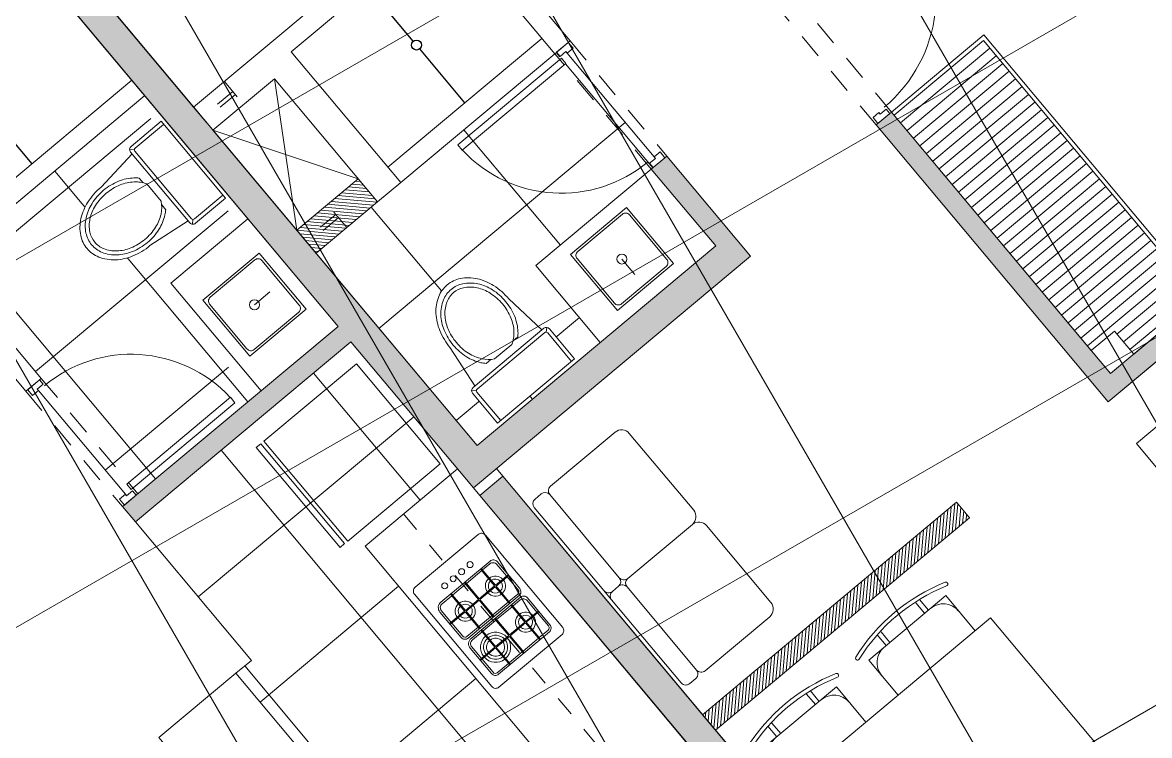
# Model space of a CAD drawing. Header units: inches. Extents: x 0 to 766, y -245 to 236.
# Drawn here: x 238.05 to 243.66, y 55.72 to 59.28 of the extents above; entities that cross this region are included whole.
import ezdxf

# ---------------------------------------------------------------- set-up
doc = ezdxf.new("R2010")
doc.units = ezdxf.units.IN
doc.header["$MEASUREMENT"] = 0
doc.set_wipeout_variables(frame=1)
doc.linetypes.add('DASHED2', pattern=[0.375, 0.25, -0.125])
doc.linetypes.add('HIDDEN2', pattern=[0.1875, 0.125, -0.0625])
for name, color, linetype, lineweight in [('A-PLACAS', 251, 'Continuous', 9), ('CLOSET', 251, 'Continuous', 9), ('COC-LAV', 251, 'Continuous', 9), ('DLP_ETAPAS', 251, 'Continuous', 9), ('DLP_HATCH', 251, 'Continuous', 9), ('HATCH', 251, 'Continuous', 9), ('MOBILIARIO', 251, 'Continuous', 9), ('MURO-BAJO', 251, 'Continuous', 9), ('MUROS', 251, 'Continuous', 9), ('PROYECCION', 251, 'DASHED2', 9), ('PROYECCIONES', 251, 'HIDDEN2', 9), ('PUERTAS', 251, 'Continuous', 9), ('SANITARIOS', 251, 'Continuous', 9), ('XREF_VEGETACION_200612$0$0_PA_VEGETACION', 251, 'Continuous', 9)]:
    doc.layers.add(name, color=color, linetype=linetype, lineweight=lineweight)

# ---------------------------------------------------------------- blocks, each defined once
blk = doc.blocks.new('paisajismo et 1')
at = {"layer": 'XREF_VEGETACION_200612$0$0_PA_VEGETACION', "true_color": 0xdfa320, "transparency": 33554508}
h = blk.add_hatch(dxfattribs=at)
h.set_pattern_fill('URB_8', color=42, scale=0.05, pattern_type=2)
h.set_pattern_definition([(0, (20.43931, 35.301105), (0.039435, 0.0683), [0.010565, -0.039435]), (60, (20.449874, 35.301105), (-0.0499989, -6.35e-07), [0.057735, -0.02113]), (0, (20.478744, 35.351105), (0.039435, 0.0683), [0.010565, -0.039435])])
h.paths.add_polyline_path([(87.5661, 64.243), (87.2045, 63.4258), (89.9723, 60.0885), (90.5877, 60.5988)])
h.paths.add_polyline_path([(93.2366, 57.4042), (92.6216, 56.8941), (95.2708, 53.6997), (95.8855, 54.2095)])
h.paths.add_polyline_path([(98.5345, 51.0149), (97.9201, 50.5054), (100.5694, 47.311), (101.184, 47.8208, -0.007205), (101.1153, 47.9023)])
blk = doc.blocks.new('P-80 MARCO 3.5x1.5')
at = {"layer": 'PUERTAS'}
for p, q in [((0.038, 0.0762), (0.038, 0.7962)), ((0.038, 0.7962), (0.073, 0.7962)), ((0.073, 0.7962), (0.073, 0.0762)), ((0.038, 0.0762), (0.073, 0.0762))]:
    blk.add_line(p, q, dxfattribs=at)
at = {"layer": 'PUERTAS', "linetype": 'Continuous'}
for p, q in [((0, 0), (0, 0.0762)), ((0, 0.0762), (0.028, 0.0762)), ((0.028, 0.0762), (0.028, 0.0382)), ((0.8, 0.0762), (0.772, 0.0762)), ((0.772, 0.0762), (0.772, 0.0382)), ((0.8, 0), (0.8, 0.0762)), ((0, 0), (0.038, 0)), ((0.028, 0.0382), (0.038, 0.0382)), ((0.038, 0.0382), (0.038, 0)), ((0.762, 0.0382), (0.762, 0)), ((0.772, 0.0382), (0.762, 0.0382)), ((0.8, 0), (0.762, 0))]:
    blk.add_line(p, q, dxfattribs=at)
at = {"layer": 'PUERTAS', "color": 7, "linetype": 'Continuous'}
blk.add_arc((0.0365, 0.0755), 0.7216, 0.052, 87.0968, dxfattribs=at)
blk = doc.blocks.new('A$C1EFC3661')
at = {"layer": 'PUERTAS'}
for p, q in [((0.038, 0.0762), (0.038, 0.75)), ((0.038, 0.75), (0.073, 0.75)), ((0.073, 0.75), (0.073, 0.0762)), ((0.038, 0.0762), (0.073, 0.0762))]:
    blk.add_line(p, q, dxfattribs=at)
at = {"layer": 'PUERTAS', "linetype": 'Continuous'}
for p, q in [((0, 0), (0, 0.0762)), ((0, 0.0762), (0.028, 0.0762)), ((0.028, 0.0762), (0.028, 0.0382)), ((0.75, 0.0762), (0.722, 0.0762)), ((0.722, 0.0762), (0.722, 0.0382)), ((0.75, 0), (0.75, 0.0762)), ((0, 0), (0.038, 0)), ((0.028, 0.0382), (0.038, 0.0382)), ((0.038, 0.0382), (0.038, 0)), ((0.712, 0.0382), (0.712, 0)), ((0.722, 0.0382), (0.712, 0.0382)), ((0.75, 0), (0.712, 0))]:
    blk.add_line(p, q, dxfattribs=at)
blk.add_arc((0.038, 0.0762), 0.6738, 89.9976, 90, dxfattribs=at)
at = {"layer": 'PUERTAS', "color": 7, "linetype": 'Continuous'}
blk.add_arc((0.038, 0.0762), 0.6738, 0, 87.0225, dxfattribs=at)
blk = doc.blocks.new('A$C72FD42DB')
for p, q in [((0.3255, 1.41), (1.3255, 1.41)), ((0.3255, 0), (0.3255, 1.41)), ((1.3255, 0), (1.3255, 1.41)), ((0.0573, 1.3564), (0.0573, 1.3564)), ((1.5937, 1.3564), (1.5937, 1.3564)), ((0.0977, 0.8097), (0.0977, 1.3097)), ((0.0977, 1.3097), (0.3255, 1.3097)), ((1.5532, 1.3097), (1.3255, 1.3097)), ((1.5532, 0.8097), (1.5532, 1.3097)), ((0.0286, 1.1974), (0.0977, 1.1974)), ((1.6224, 1.1974), (1.5532, 1.1974)), ((0.0286, 1.1724), (0.0977, 1.1724)), ((1.6224, 1.1724), (1.5532, 1.1724)), ((0.0286, 0.947), (0.0977, 0.947)), ((0.0286, 0.922), (0.0977, 0.922)), ((1.6224, 0.947), (1.5532, 0.947)), ((1.6224, 0.922), (1.5532, 0.922)), ((0.3255, 0.8097), (0.0977, 0.8097)), ((1.3255, 0.8097), (1.5532, 0.8097)), ((0.0573, 0.7629), (0.0573, 0.7629)), ((1.5937, 0.7629), (1.5937, 0.7629)), ((0.0573, 0.6471), (0.0573, 0.6471)), ((1.5937, 0.6471), (1.5937, 0.6471)), ((0.0977, 0.6003), (0.0977, 0.1003)), ((0.3255, 0.6003), (0.0977, 0.6003)), ((1.3255, 0.6003), (1.5532, 0.6003)), ((1.5532, 0.6003), (1.5532, 0.1003)), ((0.0286, 0.488), (0.0977, 0.488)), ((0.0286, 0.463), (0.0977, 0.463)), ((1.6224, 0.488), (1.5532, 0.488)), ((1.6224, 0.463), (1.5532, 0.463)), ((0.0286, 0.2376), (0.0977, 0.2376)), ((1.6224, 0.2376), (1.5532, 0.2376)), ((0.0286, 0.2126), (0.0977, 0.2126)), ((1.6224, 0.2126), (1.5532, 0.2126)), ((0.0977, 0.1003), (0.3255, 0.1003)), ((1.5532, 0.1003), (1.3255, 0.1003)), ((0.0573, 0.0536), (0.0573, 0.0536)), ((1.5937, 0.0536), (1.5937, 0.0536)), ((0.3255, 0), (1.3255, 0))]:
    blk.add_line(p, q)
for centre, radius, start, end in [((0.9298, 1.0597), 0.9317, 161.8381, 198.1619), ((0.054, 1.347), 0.01, 71.2164, 161.8381), ((0.054, 1.347), 0.01, 341.8381, 71.2164), ((1.5969, 1.347), 0.01, 108.7836, 198.1619), ((1.5969, 1.347), 0.01, 18.1619, 108.7836), ((0.7212, 1.0597), 0.9317, 341.8381, 18.1619), ((0.9298, 1.0597), 0.9117, 161.8381, 198.1619), ((0.1977, 1.2097), 0.1, 90, 180), ((1.4532, 1.2097), 0.1, 0, 90), ((0.7212, 1.0597), 0.9117, 341.8381, 18.1619), ((0.1977, 0.9097), 0.1, 180, 270), ((1.4532, 0.9097), 0.1, 270, 0), ((0.054, 0.7724), 0.01, 198.1619, 288.7836), ((0.054, 0.7724), 0.01, 288.7836, 18.1619), ((1.5969, 0.7724), 0.01, 161.8381, 251.2164), ((1.5969, 0.7724), 0.01, 251.2164, 341.8381), ((0.9298, 0.3503), 0.9317, 161.8381, 198.1619), ((0.9298, 0.3503), 0.9117, 161.8381, 198.1619), ((0.054, 0.6376), 0.01, 71.2164, 161.8381), ((0.054, 0.6376), 0.01, 341.8381, 71.2164), ((1.5969, 0.6376), 0.01, 108.7836, 198.1619), ((0.7212, 0.3503), 0.9117, 341.8381, 18.1619), ((1.5969, 0.6376), 0.01, 18.1619, 108.7836), ((0.7212, 0.3503), 0.9317, 341.8381, 18.1619), ((0.1977, 0.5003), 0.1, 90, 180), ((1.4532, 0.5003), 0.1, 0, 90), ((0.1977, 0.2003), 0.1, 180, 270), ((1.4532, 0.2003), 0.1, 270, 0), ((0.054, 0.063), 0.01, 198.1619, 288.7836), ((0.054, 0.063), 0.01, 288.7836, 18.1619), ((1.5969, 0.063), 0.01, 161.8381, 251.2164), ((1.5969, 0.063), 0.01, 251.2164, 341.8381)]:
    blk.add_arc(centre, radius, start, end)
blk = doc.blocks.new('MODULAR 2')
blk.add_line((0, 0.03), (0, -0.03))
at = {"layer": 'MOBILIARIO'}
for p, q in [((0, 0.03), (0, 0.57)), ((0.03, 0.6), (0.07, 0.6)), ((0.1, 0.57), (0.1, 0.03)), ((0.1, 0.57), (0.1, 0.03)), ((0.55, 0.6), (0.13, 0.6)), ((0.6, 0.05), (0.6, 0.55)), ((0.07, 0), (0.03, 0)), ((0.03, 0), (0.07, 0)), ((0.13, 0), (0.55, 0)), ((0.55, 0), (0.13, 0)), ((0, -0.57), (0, -0.03)), ((0.1, -0.03), (0.1, -0.57)), ((0.1, -0.03), (0.1, -0.57)), ((0.6, -0.55), (0.6, -0.05)), ((0.03, -0.6), (0.07, -0.6)), ((0.07, -0.6), (0.03, -0.6)), ((0.55, -0.6), (0.13, -0.6)), ((0.13, -0.6), (0.55, -0.6))]:
    blk.add_line(p, q, dxfattribs=at)
for centre, radius, start, end in [((0.03, 0.57), 0.03, 90, 180), ((0.03, 0.57), 0.03, 90, 180), ((0.07, 0.57), 0.03, 0, 90), ((0.13, 0.57), 0.03, 90, 180), ((0.55, 0.55), 0.05, 0, 90), ((0.03, 0.03), 0.03, 180, 270), ((0.03, -0.03), 0.03, 90, 180), ((0.03, -0.03), 0.03, 90, 180), ((0.07, 0.03), 0.03, 270, 0), ((0.13, 0.03), 0.03, 180, 270), ((0.55, 0.05), 0.05, 270, 0), ((0.55, -0.05), 0.05, 360, 90), ((0.07, -0.03), 0.03, 0, 90), ((0.13, -0.03), 0.03, 90, 180), ((0.55, -0.55), 0.05, 270, 0), ((0.03, -0.57), 0.03, 180, 270), ((0.07, -0.57), 0.03, 270, 360), ((0.13, -0.57), 0.03, 180, 270)]:
    blk.add_arc(centre, radius, start, end, dxfattribs=at)
blk = doc.blocks.new('BOWL-ITALGRIF_VARADERO')
blk.add_lwpolyline([(0.1825, 0.1825), (-0.1825, 0.1825), (-0.1825, -0.1825), (0.1825, -0.1825)], close=True)
blk.add_lwpolyline([(0.145, 0.17), (-0.145, 0.17, 0.414214), (-0.17, 0.145), (-0.17, -0.145, 0.414214), (-0.145, -0.17), (0.145, -0.17, 0.414214), (0.17, -0.145), (0.17, 0.145, 0.414214)], format="xyb", close=True)
blk.add_circle((0, 0), 0.025)
at = {"layer": 'PROYECCIONES', "color": 251, "ltscale": 0.1}
blk.add_line((0, 0), (0, -0.1825), dxfattribs=at)
blk = doc.blocks.new('SIFON JET_PLANTA')
blk.add_wipeout([(0, -0.25), (-0.195, -0.25), (-0.1995, -0.2495), (-0.2029, -0.2484), (-0.2029, -0.2484), (-0.2067, -0.2462), (-0.2067, -0.2462), (-0.209, -0.244), (-0.209, -0.244), (-0.2091, -0.2441), (-0.2108, -0.2423), (-0.2108, -0.2423), (-0.2108, -0.2423), (-0.2126, -0.2395), (-0.2126, -0.2395), (-0.2138, -0.2369), (-0.2138, -0.2369), (-0.2147, -0.2335), (-0.215, -0.23), (-0.215, -0.227), (-0.215, -0.2181), (-0.44, -0.19), (-0.4428, -0.19), (-0.4467, -0.1899), (-0.449, -0.1899), (-0.4518, -0.1898), (-0.455, -0.1897), (-0.4568, -0.1896), (-0.4592, -0.1894), (-0.4619, -0.1893), (-0.4639, -0.1891), (-0.4651, -0.189), (-0.4651, -0.189), (-0.4695, -0.1887), (-0.4735, -0.1883), (-0.4761, -0.188), (-0.4785, -0.1877), (-0.4812, -0.1874), (-0.4824, -0.1872), (-0.4862, -0.1867), (-0.4884, -0.1864), (-0.4916, -0.1859), (-0.4936, -0.1856), (-0.495, -0.1854), (-0.4974, -0.1849), (-0.4974, -0.1849), (-0.5022, -0.184), (-0.5066, -0.1832), (-0.5094, -0.1826), (-0.5118, -0.1821), (-0.5151, -0.1813), (-0.5177, -0.1807), (-0.5217, -0.1796), (-0.5238, -0.1791), (-0.5267, -0.1783), (-0.5267, -0.1783), (-0.5296, -0.1775), (-0.5321, -0.1768), (-0.5352, -0.1759), (-0.5385, -0.1749), (-0.5385, -0.1749), (-0.5412, -0.174), (-0.5428, -0.1735), (-0.5449, -0.1728), (-0.5465, -0.1722), (-0.5491, -0.1713), (-0.551, -0.1706), (-0.5543, -0.1693), (-0.5568, -0.1683), (-0.5598, -0.1671), (-0.5614, -0.1664), (-0.5644, -0.1652), (-0.5659, -0.1645), (-0.5675, -0.1637), (-0.5702, -0.1625), (-0.5738, -0.1608), (-0.5759, -0.1598), (-0.5781, -0.1587), (-0.5833, -0.1559), (-0.5871, -0.1538), (-0.5896, -0.1524), (-0.5918, -0.1511), (-0.5936, -0.15), (-0.595, -0.1492), (-0.5964, -0.1483), (-0.5987, -0.1469), (-0.6004, -0.1458), (-0.602, -0.1448), (-0.6039, -0.1435), (-0.6058, -0.1422), (-0.607, -0.1415), (-0.6086, -0.1403), (-0.612, -0.1379), (-0.6142, -0.1363), (-0.6153, -0.1355), (-0.6168, -0.1344), (-0.6179, -0.1335), (-0.6193, -0.1324), (-0.6204, -0.1315), (-0.6215, -0.1307), (-0.6223, -0.13), (-0.6235, -0.1291), (-0.6245, -0.1281), (-0.6245, -0.1281), (-0.6262, -0.1268), (-0.6276, -0.1255), (-0.6288, -0.1244), (-0.6305, -0.123), (-0.6318, -0.1217), (-0.6318, -0.1217), (-0.6335, -0.1201), (-0.6347, -0.119), (-0.6347, -0.119), (-0.6379, -0.1158), (-0.64, -0.1137), (-0.6458, -0.1074), (-0.6494, -0.1032), (-0.6554, -0.0958), (-0.6599, -0.0897), (-0.6623, -0.0862), (-0.6646, -0.0826), (-0.6679, -0.0774), (-0.6706, -0.0727), (-0.6722, -0.0699), (-0.6751, -0.0642), (-0.677, -0.0602), (-0.6779, -0.0581), (-0.6792, -0.0551), (-0.6803, -0.0522), (-0.6814, -0.0492), (-0.6827, -0.0457), (-0.6838, -0.0419), (-0.6855, -0.0361), (-0.6864, -0.0321), (-0.687, -0.0296), (-0.6876, -0.0264), (-0.6881, -0.0232), (-0.6891, -0.0164), (-0.6896, -0.0111), (-0.6899, -0.0065), (-0.69, 0), (-0.6899, 0.0044), (-0.6897, 0.0096), (-0.6893, 0.014), (-0.6887, 0.0194), (-0.6881, 0.0236), (-0.6881, 0.0236), (-0.6872, 0.0284), (-0.6867, 0.031), (-0.6855, 0.0361), (-0.6855, 0.0361), (-0.6838, 0.0421), (-0.6838, 0.0421), (-0.6819, 0.048), (-0.6804, 0.0521), (-0.6793, 0.0547), (-0.6779, 0.0582), (-0.6745, 0.0655), (-0.6745, 0.0655), (-0.6722, 0.0699), (-0.6705, 0.0728), (-0.669, 0.0755), (-0.6672, 0.0785), (-0.665, 0.082), (-0.6634, 0.0845), (-0.6611, 0.088), (-0.657, 0.0936), (-0.657, 0.0936), (-0.6534, 0.0984), (-0.6534, 0.0984), (-0.6503, 0.1023), (-0.6453, 0.108), (-0.6386, 0.1152), (-0.6326, 0.121), (-0.6299, 0.1235), (-0.6251, 0.1276), (-0.6206, 0.1314), (-0.6168, 0.1344), (-0.6106, 0.1389), (-0.6061, 0.142), (-0.6, 0.1461), (-0.5963, 0.1484), (-0.5908, 0.1517), (-0.5862, 0.1543), (-0.5794, 0.158), (-0.5693, 0.1629), (-0.5517, 0.1703), (-0.5465, 0.1722), (-0.5385, 0.1749), (-0.5346, 0.176), (-0.5265, 0.1784), (-0.5216, 0.1797), (-0.5148, 0.1813), (-0.5079, 0.1829), (-0.5016, 0.1842), (-0.4865, 0.1867), (-0.4763, 0.188), (-0.4726, 0.1884), (-0.4636, 0.1892), (-0.4549, 0.1897), (-0.449, 0.1899), (-0.44, 0.19), (-0.4322, 0.191), (-0.215, 0.2181), (-0.215, 0.2234), (-0.215, 0.2278), (-0.2149, 0.2323), (-0.2142, 0.2356), (-0.2129, 0.239), (-0.211, 0.2419), (-0.2091, 0.2441), (-0.2077, 0.2455), (-0.2055, 0.247), (-0.2007, 0.2492), (-0.195, 0.25), (-0.195, 0.25), (-0.1605, 0.25), (-0.0975, 0.25), (-0.0323, 0.25), (0, 0.25)])
for p, q in [((-0.215, -0.23), (-0.215, 0.23)), ((-0.2091, 0.2441), (-0.1921, 0.2271)), ((-0.195, 0.25), (0, 0.25)), ((-0.185, 0.23), (0, 0.23)), ((0, 0.25), (0, -0.25)), ((-0.215, 0.2181), (-0.44, 0.19)), ((-0.195, -0.22), (-0.195, 0.22)), ((-0.265, 0.0718), (-0.265, 0.1028)), ((-0.255, -0.0562), (-0.255, 0.0562)), ((-0.265, -0.1028), (-0.265, -0.0718)), ((-0.215, -0.2181), (-0.44, -0.19)), ((-0.2091, -0.2441), (-0.1921, -0.2271)), ((0, -0.25), (-0.195, -0.25)), ((0, -0.23), (-0.185, -0.23))]:
    blk.add_line(p, q)
for points in [[(-0.44, 0.19, 0.076393), (-0.5385, 0.1749, 0.086437), (-0.6168, 0.1344, 0.105872), (-0.6722, 0.0699, 0.125404), (-0.69, 0, 0.125404), (-0.6722, -0.0699, 0.105872), (-0.6168, -0.1344, 0.086437), (-0.5385, -0.1749, 0.076393), (-0.44, -0.19, 0.076393)], [(-0.265, 0.1028, 0.0362), (-0.2844, 0.1202, 0.08725), (-0.3535, 0.1565, 0.077598), (-0.44, 0.17, 0.077598), (-0.5265, 0.1565, 0.08725), (-0.5956, 0.1202, 0.105601), (-0.6443, 0.0627, 0.12364), (-0.66, 0, 0.12364), (-0.6443, -0.0627, 0.105601), (-0.5956, -0.1202, 0.08725), (-0.5265, -0.1565, 0.077598), (-0.44, -0.17, 0.077598)], [(-0.255, 0.0562, 0.100268), (-0.2967, 0.1044, 0.08725), (-0.3596, 0.1374, 0.077598), (-0.44, 0.15, 0.077598), (-0.5204, 0.1374, 0.08725), (-0.5833, 0.1044, 0.105601), (-0.6266, 0.0532, 0.12364), (-0.64, 0, 0.12364), (-0.6266, -0.0532, 0.105601), (-0.5833, -0.1044, 0.08725), (-0.5204, -0.1374, 0.077598), (-0.44, -0.15, 0.077598)], [(-0.44, -0.15, 0.077598), (-0.3596, -0.1374, 0.08725), (-0.2967, -0.1044, 0.100268), (-0.255, -0.0562, 0.12364)], [(-0.44, -0.17, 0.077598), (-0.3535, -0.1565, 0.08725), (-0.2844, -0.1202, 0.0362), (-0.265, -0.1028, 0.12364)]]:
    blk.add_lwpolyline(points, format="xyb")
for centre, radius, start, end in [((-0.195, 0.23), 0.02, 90, 180), ((-0.185, 0.22), 0.01, 90, 180), ((-0.185, -0.22), 0.01, 180, 270), ((-0.195, -0.23), 0.02, 180, 270)]:
    blk.add_arc(centre, radius, start, end)
blk = doc.blocks.new('VELADOR')
blk.add_lwpolyline([(0, 0.4), (0, 0), (0.4, 0), (0.4, 0.4)], close=True)
blk.add_circle((0.2, 0.2), 0.1344)
blk = doc.blocks.new('A$C22310A6C')
blk.add_wipeout([(0.0073, 0.4527), (0.0103, 0.4552), (0.0146, 0.4577), (0.022, 0.4598), (0.0299, 0.46), (0.625, 0.46), (0.6347, 0.458), (0.6427, 0.4527), (0.6427, 0.4527), (0.6464, 0.4478), (0.6484, 0.4437), (0.65, 0.4388), (0.65, 0.025), (0.6498, 0.0222), (0.6496, 0.0203), (0.6493, 0.019), (0.6488, 0.0173), (0.6484, 0.0163), (0.6481, 0.0153), (0.6475, 0.0141), (0.6466, 0.0125), (0.6462, 0.0117), (0.6456, 0.0109), (0.6449, 0.0099), (0.6435, 0.0082), (0.6427, 0.0073), (0.6415, 0.0062), (0.6402, 0.0051), (0.6392, 0.0044), (0.6377, 0.0035), (0.6361, 0.0026), (0.6343, 0.0018), (0.6288, 0.0003), (0.625, 0), (0.025, 0), (0.022, 0.0002), (0.0189, 0.0007), (0.0168, 0.0014), (0.0146, 0.0023), (0.0134, 0.0029), (0.0117, 0.0038), (0.0095, 0.0054), (0.0073, 0.0073), (0.0062, 0.0085), (0.0046, 0.0105), (0.0027, 0.0136), (0.0013, 0.0169), (0.0007, 0.0189), (0, 0.0242), (0, 0.0271), (0, 0.435), (0.0005, 0.4398), (0.0022, 0.4452), (0.0038, 0.4482), (0.0051, 0.4502)])
at = {"lineweight": 5}
for points in [[(0.625, 0), (0.025, 0, -0.414214), (0, 0.025), (0, 0.435, -0.414214), (0.025, 0.46), (0.625, 0.46, -0.414214), (0.65, 0.435), (0.65, 0.025, -0.414214)], [(0.1743, 0.04), (0.3393, 0.04, 0.414214), (0.3643, 0.065), (0.3643, 0.395, 0.414214), (0.3393, 0.42), (0.1643, 0.42, 0.414214), (0.1393, 0.395), (0.1393, 0.075, 0.414214)], [(0.4093, 0.04), (0.5743, 0.04, 0.414214), (0.5993, 0.065), (0.5993, 0.395, 0.414214), (0.5743, 0.42), (0.3993, 0.42, 0.414214), (0.3743, 0.395), (0.3743, 0.075, 0.414214)]]:
    blk.add_lwpolyline(points, format="xyb", close=True, dxfattribs=at)
for points in [[(0.2493, 0.41), (0.1743, 0.41, 0.414214), (0.1493, 0.385), (0.1493, 0.3375)], [(0.3543, 0.3375), (0.3543, 0.395, 0.414214), (0.3393, 0.41), (0.2543, 0.41)], [(0.4843, 0.41), (0.4093, 0.41, 0.414214), (0.3843, 0.385), (0.3843, 0.3375)], [(0.5893, 0.3375), (0.5893, 0.395, 0.414214), (0.5743, 0.41), (0.4893, 0.41)], [(0.1493, 0.1375), (0.1493, 0.075, 0.414214), (0.1743, 0.05), (0.2493, 0.05)], [(0.2543, 0.05), (0.3393, 0.05, 0.414214), (0.3543, 0.065), (0.3543, 0.1375)], [(0.3843, 0.1375), (0.3843, 0.075, 0.414214), (0.4093, 0.05), (0.4843, 0.05)], [(0.4893, 0.05), (0.5743, 0.05, 0.414214), (0.5893, 0.065), (0.5893, 0.1375)]]:
    blk.add_lwpolyline(points, format="xyb", dxfattribs=at)
for points in [[(0.2493, 0.41), (0.1743, 0.41)], [(0.2493, 0.42), (0.2493, 0.3375)], [(0.2543, 0.42), (0.2543, 0.3375)], [(0.4843, 0.41), (0.4093, 0.41)], [(0.4843, 0.42), (0.4843, 0.3375)], [(0.4893, 0.42), (0.4893, 0.3375)], [(0.2493, 0.3375), (0.1393, 0.3375)], [(0.3643, 0.3375), (0.2543, 0.3375)], [(0.4843, 0.3375), (0.3743, 0.3375)], [(0.5993, 0.3375), (0.4893, 0.3375)], [(0.2493, 0.3325), (0.1393, 0.3325)], [(0.1493, 0.3325), (0.1493, 0.2325)], [(0.2493, 0.3325), (0.2493, 0.2325)], [(0.2543, 0.3325), (0.2543, 0.2325)], [(0.3643, 0.3325), (0.2543, 0.3325)], [(0.3543, 0.2325), (0.3543, 0.3325)], [(0.4843, 0.3325), (0.3743, 0.3325)], [(0.3843, 0.3325), (0.3843, 0.2325)], [(0.4843, 0.3325), (0.4843, 0.2325)], [(0.4893, 0.3325), (0.4893, 0.2325)], [(0.5993, 0.3325), (0.4893, 0.3325)], [(0.5893, 0.2325), (0.5893, 0.3325)], [(0.2493, 0.2325), (0.1393, 0.2325)], [(0.2493, 0.2275), (0.1393, 0.2275)], [(0.1493, 0.2275), (0.1493, 0.1425)], [(0.2493, 0.2275), (0.2493, 0.1425)], [(0.3643, 0.2325), (0.2543, 0.2325)], [(0.2543, 0.2275), (0.2543, 0.1425)], [(0.3643, 0.2275), (0.2543, 0.2275)], [(0.3543, 0.1425), (0.3543, 0.2275)], [(0.4843, 0.2325), (0.3743, 0.2325)], [(0.4843, 0.2275), (0.3743, 0.2275)], [(0.3843, 0.2275), (0.3843, 0.1425)], [(0.4843, 0.2275), (0.4843, 0.1425)], [(0.5993, 0.2325), (0.4893, 0.2325)], [(0.4893, 0.2275), (0.4893, 0.1425)], [(0.5993, 0.2275), (0.4893, 0.2275)], [(0.5893, 0.1425), (0.5893, 0.2275)], [(0.2493, 0.1425), (0.1393, 0.1425)], [(0.2493, 0.1375), (0.1393, 0.1375)], [(0.2493, 0.1375), (0.2493, 0.1275)], [(0.2493, 0.1375), (0.2493, 0.04)], [(0.3643, 0.1425), (0.2543, 0.1425)], [(0.2543, 0.1375), (0.2543, 0.1275)], [(0.2543, 0.1375), (0.2543, 0.04)], [(0.3643, 0.1375), (0.2543, 0.1375)], [(0.4843, 0.1425), (0.3743, 0.1425)], [(0.4843, 0.1375), (0.3743, 0.1375)], [(0.4843, 0.1375), (0.4843, 0.1275)], [(0.4843, 0.1375), (0.4843, 0.04)], [(0.5993, 0.1425), (0.4893, 0.1425)], [(0.4893, 0.1375), (0.4893, 0.1275)], [(0.4893, 0.1375), (0.4893, 0.04)], [(0.5993, 0.1375), (0.4893, 0.1375)]]:
    blk.add_lwpolyline(points, dxfattribs=at)
for centre in [(0.0892, 0.3071), (0.0892, 0.2521), (0.0892, 0.1971), (0.0892, 0.1421)]:
    blk.add_circle(centre, 0.015, dxfattribs=at)
for centre, radius, start, end in [((0.2518, 0.335), 0.05, 92.866, 177.134), ((0.2518, 0.335), 0.035, 94.096, 175.904), ((0.2518, 0.335), 0.05, 2.866, 87.134), ((0.2518, 0.335), 0.035, 4.096, 85.904), ((0.4868, 0.335), 0.05, 92.866, 177.134), ((0.4868, 0.335), 0.035, 94.096, 175.904), ((0.4868, 0.335), 0.05, 2.866, 87.134), ((0.4868, 0.335), 0.035, 4.096, 85.904), ((0.2518, 0.335), 0.05, 182.866, 267.134), ((0.2518, 0.335), 0.035, 184.096, 265.904), ((0.2518, 0.335), 0.05, 272.866, 357.134), ((0.2518, 0.335), 0.035, 274.096, 355.904), ((0.4868, 0.335), 0.05, 182.866, 267.134), ((0.4868, 0.335), 0.035, 184.096, 265.904), ((0.4868, 0.335), 0.05, 272.866, 357.134), ((0.4868, 0.335), 0.035, 274.096, 355.904), ((0.2518, 0.14), 0.05, 92.866, 177.134), ((0.2518, 0.14), 0.035, 94.096, 175.904), ((0.2518, 0.14), 0.05, 2.866, 87.134), ((0.2518, 0.14), 0.035, 4.096, 85.904), ((0.4868, 0.14), 0.075, 91.9102, 178.0898), ((0.4868, 0.14), 0.06, 92.388, 177.612), ((0.4868, 0.14), 0.045, 93.1847, 176.8153), ((0.4868, 0.14), 0.075, 1.9102, 88.0898), ((0.4868, 0.14), 0.06, 2.388, 87.612), ((0.4868, 0.14), 0.045, 3.1847, 86.8153), ((0.2518, 0.14), 0.05, 182.866, 267.134), ((0.2518, 0.14), 0.035, 184.096, 265.904), ((0.2518, 0.14), 0.05, 272.866, 357.134), ((0.2518, 0.14), 0.035, 274.096, 355.904), ((0.4868, 0.14), 0.075, 181.9102, 268.0898), ((0.4868, 0.14), 0.06, 182.388, 267.612), ((0.4868, 0.14), 0.045, 183.1847, 266.8153), ((0.4868, 0.14), 0.075, 271.9102, 358.0898), ((0.4868, 0.14), 0.06, 272.388, 357.612), ((0.4868, 0.14), 0.045, 273.1847, 356.8153)]:
    blk.add_arc(centre, radius, start, end, dxfattribs=at)
blk = doc.blocks.new('REFRI')
at = {"layer": 'COC-LAV'}
for points in [[(-0.325, 0), (-0.325, -0.6), (0.325, -0.6), (0.325, 0)], [(-0.325, -0.62), (-0.325, -0.65), (0.325, -0.65), (0.325, -0.62)]]:
    blk.add_lwpolyline(points, close=True, dxfattribs=at)
blk = doc.blocks.new('ESTRUCTURAS_PISO-1')
at = {"layer": 'HATCH'}
h = blk.add_hatch(color=256, dxfattribs=at)
h.dxf.hatch_style = 1
h.paths.add_polyline_path([(0.15, 19.45), (0.15, 14.6), (0, 14.6), (0, 19.45)])
h.paths.add_polyline_path([(0.15, 25.95), (-5.75, 25.95), (-5.75, 24.9), (-5.6, 24.9), (-5.6, 25.8), (0, 25.8), (0, 20.55), (-1.4, 20.55), (-1.4, 20.45), (0, 20.45), (0, 19.5), (1.8, 19.5), (1.8, 20.15), (1.7, 20.15), (1.7, 19.65), (0.15, 19.65)])
h.paths.add_polyline_path([(-2.4, 21.4), (-2.3, 21.4), (-2.3, 23.1), (-5.75, 23.1), (-5.75, 21.8), (-5.65, 21.8), (-5.65, 23), (-2.4, 23)], flags=17)
h.paths.add_polyline_path([(-5.75, 20.45), (-2.3, 20.45), (-2.3, 20.6), (-5.75, 20.6)], flags=17)
h.paths.add_polyline_path([(-6.25, 17.5), (-6.25, 17.75), (-5, 17.75), (-5, 17.5)])
h.paths.add_polyline_path([(1.15, 15.1), (1.05, 15.1), (1.05, 13.1), (0.15, 13.1), (0.15, 13.7), (0, 13.7), (0, 13.025), (0, 12.35), (0.15, 12.35), (0.15, 12.95), (1.05, 12.95), (1.05, 10.95), (1.15, 10.95), (1.15, 12.95), (6.4, 12.95), (6.4, 12.6), (6.55, 12.6), (6.55, 13.025), (6.55, 13.45), (6.4, 13.45), (6.4, 13.1), (1.15, 13.1)])
h.paths.add_polyline_path([(0.15, 6.5), (0.15, 11.45), (0, 11.45), (0, 6.6), (-1.45, 6.6), (-1.45, 7.05), (-4.1, 7.05), (-4.1, 6.9), (-1.6, 6.9), (-1.6, 6.45), (0, 6.45), (0, 1.15), (-0.9, 1.15), (-0.9, 1), (0, 1), (0, 0), (4.6, 0), (4.6, 0.15), (0.15, 0.15), (0.15, 6.35), (1.8, 6.35), (1.8, 6.5)])
h.paths.add_polyline_path([(2.7, 5.55), (6.15, 5.55), (6.15, 5.65), (2.7, 5.65)])
h.paths.add_polyline_path([(2.7, 6.45), (2.8, 6.45), (2.8, 8.15), (6.05, 8.15), (6.05, 6.85), (6.15, 6.85), (6.15, 8.25), (2.7, 8.25)])
h.paths.add_polyline_path([(2.8, 3.05), (6.05, 3.05), (6.05, 4.35), (6.15, 4.35), (6.15, 2.9), (2.7, 2.9), (2.7, 4.75), (2.8, 4.75)])
h.paths.add_polyline_path([(-8.4, 9.4), (-8.4, 9.3), (-6.65, 9.3), (-6.65, 8.4), (-7.25, 8.4), (-7.25, 8.25), (-6.5, 8.25), (-6.5, 15.55), (-4, 15.55), (-4, 8.25), (-1.9, 8.25), (-1.9, 8.4), (-3.85, 8.4), (-3.85, 12.1), (-1.2, 12.1), (-1.2, 12.25), (-3.85, 12.25), (-3.85, 13.85), (-1.2, 13.85), (-1.2, 14), (-3.85, 14), (-3.85, 15.7), (-6.65, 15.7), (-6.65, 9.4)])
h.paths.add_polyline_path([(-10.9, 0.4), (-10.75, 0.4), (-10.75, 3.5), (-10.6, 3.5), (-10.6, 0.2), (-10.9, 0.2)])
h.paths.add_polyline_path([(-6.15, 5.25), (-6.3, 5.25), (-6.3, 6.9), (-11.1, 6.9), (-11.1, 7.05), (-4.75, 7.05), (-4.75, 6.9), (-6.15, 6.9)])
h.paths.add_polyline_path([(-12, 6.9), (-12.6, 6.9), (-12.6, 6), (-10.6, 6), (-10.6, 5.9), (-12.6, 5.9), (-12.6, 0.4), (-12.45, 0.4), (-12.45, 0.2), (-12.6, 0.2), (-12.75, 0.2), (-12.75, 6.9), (-14.95, 6.9), (-14.95, 7.05), (-12.6, 7.05), (-12, 7.05)])
h.paths.add_polyline_path([(-6.2, 4.25), (-7.8, 4.25), (-7.8, 0.8), (-6.6, 0.8), (-6.6, 0.7), (-7.9, 0.7), (-7.9, 4.35), (-6.2, 4.35)])
h.paths.add_polyline_path([(-5.3, 4.35), (-5.3, 0.7), (-5.4, 0.7), (-5.4, 4.35)])
h.paths.add_polyline_path([(-2.8, 4.25), (-4.5, 4.25), (-4.5, 4.35), (-2.7, 4.35), (-2.7, 0.7), (-4.1, 0.7), (-4.1, 0.8), (-2.8, 0.8)])
h.paths.add_polyline_path([(-8.1, 14.9), (-8.4, 14.9), (-8.4, 11.8), (-8.25, 11.8), (-8.25, 14.7), (-8.1, 14.7)])
h.paths.add_polyline_path([(-16.3, 11.05), (-14.6, 11.05), (-14.6, 10.95), (-16.4, 10.95), (-16.4, 14.4), (-15, 14.4), (-15, 14.3), (-16.3, 14.3)])
h.paths.add_polyline_path([(-12.8, 10.05), (-12.8, 8.4), (-8.15, 8.4), (-8.15, 8.25), (-14.35, 8.25), (-14.35, 8.4), (-12.95, 8.4), (-12.95, 10.05)])
h.paths.add_polyline_path([(-13.7, 10.95), (-13.7, 14.4), (-13.8, 14.4), (-13.8, 10.95)])
h.paths.add_polyline_path([(-19.1, 8.4), (-19.1, 13.15), (-18.2, 13.15), (-18.2, 13.3), (-19.25, 13.3), (-19.25, 8.25), (-15, 8.25), (-15, 8.4)])
h.paths.add_polyline_path([(-11.2, 11.05), (-11.2, 14.3), (-12.45, 14.3), (-12.45, 14.4), (-11.1, 14.4), (-11.1, 10.95), (-12.9, 10.95), (-12.9, 11.05)])
h.paths.add_polyline_path([(-19.1, 0.85), (-17.8, 0.85), (-17.8, 0.7), (-19.25, 0.7), (-19.25, 7.05), (-17.65, 7.05), (-17.65, 6.9), (-19.1, 6.9), (-19.1, 4.6), (-16.9, 4.6), (-16.9, 4.5), (-19.1, 4.5)])
h.paths.add_polyline_path([(-16, 0.7), (-15.85, 0.7), (-15.85, 4.5), (-16, 4.5)])
h.paths.add_polyline_path([(-23.7117, 4.695), (-26.8328, 2.5272), (-26.7757, 2.4451), (-23.6547, 4.6128)])
h.paths.add_polyline_path([(-26.5244, 11.8122), (-27.6653, 13.4548), (-27.5421, 13.5404), (-26.4012, 11.8978), (-25.7851, 12.3256), (-25.3573, 11.7096), (-25.4805, 11.6241), (-25.8228, 12.1169), (-26.562, 11.6034), (-25.4211, 9.9608), (-25.5032, 9.9037), (-26.6441, 11.5464), (-30.8739, 8.6085), (-30.6743, 8.321), (-30.7975, 8.2355), (-31.2824, 8.9336), (-31.1592, 9.0192), (-30.9595, 8.7317)])
h.paths.add_polyline_path([(-22.35, 2.3), (-22.95, 2.3), (-22.95, 2.3712), (-23.7733, 3.5565), (-23.1983, 3.9558), (-23.1413, 3.8737), (-23.6341, 3.5314), (-22.8483, 2.4), (-22.25, 2.4), (-22.25, 0.2), (-22.95, 0.2), (-22.95, 0.3), (-22.35, 0.3)])
h.paths.add_polyline_path([(-25.968, 1.5451), (-26.0912, 1.4595), (-25.2164, 0.2), (-24.15, 0.2), (-24.15, 0.35), (-25.1379, 0.35)])
h.paths.add_polyline_path([(-24.2502, 5.295), (-25.22, 6.6912), (-28.1768, 4.6376), (-27.4352, 3.5699), (-27.5173, 3.5128), (-28.316, 4.6627), (-25.1949, 6.8304), (-24.1681, 5.352)])
h.paths.add_polyline_path([(-19.4, 0.7), (-20.45, 0.7), (-20.45, 0.85), (-19.55, 0.85), (-19.55, 6.9), (-20.8, 6.9), (-20.8, 7.05), (-19.4, 7.05)])
h.paths.add_polyline_path([(-24.9671, 10.8849), (-23.1416, 8.2566), (-24.4558, 7.3438), (-24.3987, 7.2617), (-23.2488, 8.0604), (-22.4428, 6.9), (-21.2, 6.9), (-21.2, 7.05), (-22.3644, 7.05), (-23.0971, 8.1049), (-22.9328, 8.219), (-24.8439, 10.9704)])
h.paths.add_polyline_path([(-29.6365, 12.0857), (-29.5509, 11.9625), (-32.0149, 10.2512), (-31.9293, 10.128), (-32.1346, 9.9854), (-32.3058, 10.2318)])
h.paths.add_polyline_path([(-36.7796, 20.0913), (-32.9194, 22.7724), (-33.0049, 22.8956), (-36.9884, 20.1289), (-36.3894, 19.2665), (-36.2662, 19.3521)])
h.paths.add_polyline_path([(-33.4575, 18.9895), (-32.4877, 17.5933), (-32.4056, 17.6503), (-33.4324, 19.1287), (-36.4303, 17.0465), (-35.6316, 15.8967), (-35.5495, 15.9537), (-36.2911, 17.0214)])
h.paths.add_polyline_path([(-31.9492, 16.9933), (-34.9471, 14.9111), (-34.89, 14.8289), (-31.8922, 16.9111)])
h.paths.add_polyline_path([(-33.4103, 12.8737), (-34.1233, 13.9004), (-34.2055, 13.8434), (-33.4354, 12.7346), (-30.4375, 14.8167), (-31.4358, 16.2541), (-31.518, 16.197), (-30.5767, 14.8418)])
h.paths.add_polyline_path([(-26.3945, 13.7287), (-26.5177, 13.6432), (-29.2559, 17.5855), (-29.1327, 17.6711)])
h.paths.add_polyline_path([(6.4, 14.95), (3.55, 14.95), (3.55, 15.1), (6.65, 15.1), (6.65, 14.8), (6.4, 14.8)])
h.paths.add_polyline_path([(2.7, 20.4), (6.15, 20.4), (6.15, 20.5), (2.7, 20.5)])
h.paths.add_polyline_path([(6.15, 17.8), (6.15, 19.2), (6.05, 19.2), (6.05, 17.9), (2.8, 17.9), (2.8, 19.6), (2.7, 19.6), (2.7, 17.8)])
h.paths.add_polyline_path([(5.05, 25.95), (0.2, 25.95), (0.2, 25.8), (4.9, 25.8), (4.9, 24.9), (5.05, 24.9)])
h.paths.add_polyline_path([(2.7, 23.1), (2.7, 21.3), (2.8, 21.3), (2.8, 23), (6.05, 23), (6.05, 21.7), (6.15, 21.7), (6.15, 23.1)])
h.paths.add_polyline_path([(-23.7523, 12.6418), (-22.0124, 10.1367), (-22.5463, 9.7659), (-22.6318, 9.8892), (-22.2212, 10.1744), (-23.8755, 12.5562), (-24.2862, 12.271), (-25.7123, 14.3243), (-25.5891, 14.4099), (-24.2485, 12.4797), (-23.2219, 13.1928), (-24.5054, 15.0408), (-24.9161, 14.7556), (-24.9731, 14.8377), (-24.4393, 15.2085), (-23.0987, 13.2784), (-18.7867, 16.2733), (-18.8723, 16.3965), (-18.708, 16.5106), (-18.5369, 16.2642)])
h.paths.add_polyline_path([(-20.0417, 18.0802), (-19.9562, 17.957), (-19.7919, 18.0711), (-19.963, 18.3175), (-22.4681, 16.5776), (-22.3825, 16.4544)])
h.paths.add_polyline_path([(-29.1612, 17.7122), (-30.6396, 16.6853), (-30.7252, 16.8085), (-29.37, 17.7498), (-32.9639, 22.9242), (-27.5431, 26.6892), (-26.8015, 25.6215), (-26.9247, 25.5359), (-27.5807, 26.4804), (-32.7551, 22.8865), (-29.8457, 18.6978), (-28.4906, 19.639), (-28.4335, 19.5569), (-29.7887, 18.6156)])
h.paths.add_polyline_path([(-27.4947, 19.7828), (-27.4376, 19.7007), (-24.5219, 21.7258), (-24.579, 21.808)])
h.paths.add_polyline_path([(-27.8689, 20.4969), (-27.951, 20.4399), (-28.9779, 21.9183), (-25.7747, 24.1431), (-25.7176, 24.0609), (-26.0051, 23.8613), (-25.2635, 22.7936), (-25.3456, 22.7365), (-26.0872, 23.8042), (-28.8387, 21.8932)])
h.paths.add_polyline_path([(-26.9812, 19.0436), (-26.0115, 17.6474), (-23.0958, 19.6725), (-23.8374, 20.7402), (-23.9195, 20.6832), (-23.2349, 19.6976), (-25.9864, 17.7866), (-26.8991, 19.1007)])
h.paths.add_polyline_path([(6.4, 11.25), (6.4, 11.1), (3.55, 11.1), (3.55, 10.95), (6.65, 10.95), (6.65, 11.25)])
edge = h.paths.add_edge_path()
edge.add_line((-29.9383, 6.8232), (-27.4744, 8.5346))
edge.add_line((-27.4744, 8.5346), (-27.5599, 8.6578))
edge.add_line((-27.5599, 8.6578), (-29.8186, 7.089))
edge.add_line((-29.8186, 7.089), (-29.9041, 7.2122))
edge.add_line((-29.9041, 7.2122), (-30.1095, 7.0696))
edge.add_line((-30.1095, 7.0696), (-29.9383, 6.8232))
edge = h.paths.add_edge_path(flags=17)
edge.add_line((-6.65, 15.7), (-6.25, 15.7))
h.paths.add_polyline_path([(-1.45, 15.4), (-1.45, 16.25), (-1.2, 16.25), (-1.2, 15.4)])
h.paths.add_polyline_path([(-2.6, 17.5), (-2.6, 17.75), (-1.5, 17.75), (-1.5, 17.5)])
h.paths.add_polyline_path([(-17.35, 7.05), (-15.85, 7.05), (-15.85, 6.9), (-17.35, 6.9)])
at = {"layer": 'A-PLACAS', "elevation": 0}
for points in [[(0.15, 25.95), (-5.75, 25.95), (-5.75, 24.9), (-5.6, 24.9), (-5.6, 25.8), (0, 25.8), (0, 20.55), (-1.4, 20.55), (-1.4, 20.45), (0, 20.45), (0, 19.5), (1.8, 19.5), (1.8, 20.15), (1.7, 20.15), (1.7, 19.65), (0.15, 19.65)], [(6.15, 17.8), (6.15, 19.2), (6.05, 19.2), (6.05, 17.9), (2.8, 17.9), (2.8, 19.6), (2.7, 19.6), (2.7, 17.8)], [(0.15, 19.45), (0.15, 14.6), (0, 14.6), (0, 19.45)]]:
    blk.add_lwpolyline(points, close=True, dxfattribs=at)
blk = doc.blocks.new('TORRE-A_PLAN-GEN')
at = {"layer": 'HATCH'}
h = blk.add_hatch(dxfattribs=at)
h.set_pattern_fill('_USER', color=256, scale=0.05, angle=235.2178, pattern_type=0)
h.set_pattern_definition([(235.2177591, (-2333.34145, -4957.40276), (0.04106630325, -0.02852295106), [])])
h.paths.add_polyline_path([(23.4793, 32.8424), (23.1485, 32.3661), (24.4051, 31.4933), (24.4907, 31.6165), (24.6139, 31.5309), (24.8591, 31.8841)])
h = blk.add_hatch(dxfattribs=at)
h.set_pattern_fill('_USER', color=256, scale=0.6, angle=55.2178, double=1, pattern_type=0)
h.set_pattern_definition([(55.218, (20.5526, 30.94257), (-0.4928, 0.34228), []), (145.218, (20.5526, 30.94257), (-0.34228, -0.4928), [])])
h.paths.add_polyline_path([(21.4436, 32.2254), (21.4748, 32.2037), (21.0904, 31.6503), (21.1192, 31.6303), (21.4968, 32.174), (21.4598, 32.1997), (21.4883, 32.2406), (22.0583, 31.8447), (22.0366, 31.8135), (22.0596, 31.7976), (21.625, 31.1718), (22.0356, 30.8866), (21.5792, 30.2295), (20.5526, 30.9426)])
h.paths.add_polyline_path([(21.1192, 31.6303), (21.0904, 31.6503), (21.4891, 32.2243), (21.5178, 32.2043)], flags=16)
h = blk.add_hatch(dxfattribs=at)
h.set_pattern_fill('_USER', color=256, scale=0.6, angle=55.2178, double=1, pattern_type=0)
h.set_pattern_definition([(55.217759, (2444.2308, 4999.8571), (-0.49279564, 0.34227541), []), (145.217759, (2444.2308, 4999.8571), (-0.34227541, -0.49279564), [])])
h.paths.add_polyline_path([(19.3969, 29.9798), (19.3901, 29.9701), (19.4131, 29.9541), (19.3914, 29.9229), (19.3996, 29.9172), (19.9614, 29.527), (19.9831, 29.5582), (20.0061, 29.5422), (20.4407, 30.168), (19.8658, 30.5673), (20.151, 30.978), (19.494, 31.4343), (18.7809, 30.4077)])
h = blk.add_hatch(dxfattribs=at)
h.set_pattern_fill('ANSI31', color=256, scale=0.005, angle=145.2178)
h.set_pattern_definition([(190.2177591, (5019.84427, -2351.489598), (0.002816062882, -0.015623233175), [])])
h.paths.add_polyline_path([(20.7808, 31.2711), (20.5526, 30.9426), (20.4294, 31.0281), (20.6576, 31.3567)])
h = blk.add_hatch(dxfattribs=at)
h.set_pattern_fill('_USER', color=256, scale=0.6, angle=55.2178, double=1, pattern_type=0)
h.set_pattern_definition([(55.218, (20.8366, 30.56266), (-0.492796, 0.342275), []), (145.218, (20.8366, 30.56266), (-0.342275, -0.492796), [])])
h.paths.add_polyline_path([(24.2862, 28.1667), (23.6702, 28.5946), (23.3279, 28.1018), (21.1734, 29.5982), (21.5157, 30.091), (20.8366, 30.5627), (20.038, 29.4128), (20.7772, 28.8994), (20.7201, 28.8173), (22.4038, 27.6478), (21.8619, 26.8676), (23.4635, 25.7552), (24.0339, 26.5765), (23.459, 26.9758)])
h = blk.add_hatch(dxfattribs=at)
h.set_pattern_fill('ANSI31', color=256, scale=0.005, angle=55.2178)
h.set_pattern_definition([(100.2177591, (-2342.131043, -4965.388314), (-0.015623233175, -0.002816062882), [])])
h.paths.add_polyline_path([(23.0166, 29.2312), (23.9578, 30.5864), (24.04, 30.5293), (23.0987, 29.1741)])
for p, q in [((20.7409, 32.0902, 0), (20.4534, 32.2899, 0)), ((21.0694, 31.862, 0), (20.782, 32.0617, 0)), ((18.8026, 31.184, 0), (19.0696, 30.9986, 0))]:
    blk.add_line(p, q)
blk.add_circle((20.7614, 32.0759, 0), 0.025)
at = {"layer": 'CLOSET', "elevation": 0}
for points in [[(23.132, 32.3775), (23.4743, 32.8703), (24.8706, 31.9005)], [(23.1485, 32.3661), (23.4793, 32.8424), (24.8591, 31.8841)]]:
    blk.add_lwpolyline(points, dxfattribs=at)
at = {"layer": 'HATCH'}
for p, q in [((21.4965, 32.2349, 0), (22.05, 31.8504, 0)), ((19.3996, 29.9172, 0), (19.9532, 29.5327, 0))]:
    blk.add_line(p, q, dxfattribs=at)
at = {"layer": 'HATCH', "elevation": 0}
blk.add_lwpolyline([(20.038, 29.4128), (20.7772, 28.8994), (20.7201, 28.8173)], dxfattribs=at)
at = {"layer": 'MURO-BAJO', "color": 4}
for p, q in [((20.7842, 31.4513, 0), (21.3547, 32.2727, 0)), ((20.8663, 31.3943, 0), (21.4368, 32.2156, 0))]:
    blk.add_line(p, q, dxfattribs=at)
at = {"layer": 'MURO-BAJO', "elevation": 0}
blk.add_lwpolyline([(22.1985, 27.7904), (20.7201, 28.8173), (20.4349, 28.4066), (21.9133, 27.3798)], dxfattribs=at)
at = {"layer": 'MUROS'}
for p, q in [((24.5534, 31.2685, 0), (26.5215, 34.1021, 0)), ((24.6139, 31.5309, 0), (26.3823, 34.077, 0)), ((21.4938, 32.2978, 0), (20.0155, 33.3246, 0)), ((19.7723, 31.4845, 0), (17.8422, 32.8251, 0)), ((19.7723, 31.4845, 0), (20.6565, 32.7576, 0)), ((20.1682, 31.8792, 0), (20.7387, 32.7005, 0)), ((21.4368, 32.2156, 0), (20.7387, 32.7005, 0)), ((23.075, 32.2954, 0), (23.132, 32.3775, 0)), ((24.4051, 31.4933, 0), (23.132, 32.3775, 0)), ((21.4368, 32.2156, 0), (21.4938, 32.2978, 0)), ((24.5534, 31.2685, 0), (23.075, 32.2954, 0)), ((20.7545, 30.6197, 0), (18.8654, 31.9318, 0)), ((20.8663, 31.3943, 0), (20.1682, 31.8792, 0)), ((22.0528, 31.7878, 0), (22.1098, 31.8699, 0)), ((22.6437, 31.4991, 0), (22.1098, 31.8699, 0)), ((22.4635, 31.5025, 0), (22.0528, 31.7878, 0)), ((20.7808, 31.2711, 0), (20.1237, 31.7275, 0)), ((21.5792, 30.2295, 0), (22.4635, 31.5025, 0)), ((21.6169, 30.0207, 0), (22.6437, 31.4991, 0)), ((20.7808, 31.2711, 0), (20.8663, 31.3943, 0)), ((18.1238, 30.864, 0), (19.3969, 29.9798, 0)), ((20.038, 29.4128, 0), (20.8366, 30.5627, 0)), ((21.6169, 30.0207, 0), (20.8366, 30.5627, 0)), ((21.6579, 29.9922, 0), (21.7435, 30.1154, 0)), ((24.8611, 27.7674, 0), (21.6579, 29.9922, 0)), ((19.9558, 29.4698, 0), (20.038, 29.4128, 0))]:
    blk.add_line(p, q, dxfattribs=at)
at = {"layer": 'MUROS', "color": 3}
for p, q in [((21.7435, 30.1154, 0), (21.7024, 30.1439, 0)), ((21.6579, 29.9922, 0), (21.6169, 30.0207, 0))]:
    blk.add_line(p, q, dxfattribs=at)
at = {"layer": 'MUROS', "elevation": 0}
for points in [[(24.6139, 31.5309), (24.4907, 31.6165), (24.4051, 31.4933)], [(19.3969, 29.9798), (19.3398, 29.8977), (17.5329, 31.1527)]]:
    blk.add_lwpolyline(points, dxfattribs=at)
at = {"layer": 'MUROS', "color": 3, "elevation": 0}
for points in [[(20.7808, 31.2711), (20.5526, 30.9426), (20.4294, 31.0281), (20.6576, 31.3567)], [(23.0166, 29.2312), (23.9578, 30.5864), (24.04, 30.5293), (23.0987, 29.1741)]]:
    blk.add_lwpolyline(points, close=True, dxfattribs=at)
at = {"layer": 'PROYECCION', "ltscale": 0.25}
for p, q in [((19.9398, 31.6117, 0), (19.8257, 31.4474, 0)), ((19.8864, 31.6488, 0), (20.0096, 31.5632, 0)), ((19.9562, 31.6003, 0), (19.8421, 31.436, 0)), ((20.5969, 31.1553, 0), (20.4828, 30.9911, 0)), ((20.6667, 31.1068, 0), (20.5435, 31.1924, 0)), ((20.6133, 31.1439, 0), (20.4992, 30.9796, 0)), ((20.5526, 30.9426, 0), (20.4294, 31.0281, 0))]:
    blk.add_line(p, q, dxfattribs=at)
at = {"layer": 'PROYECCIONES'}
for p, q in [((22.475, 32.8339, 0), (23.132, 32.3775, 0)), ((23.075, 32.2954, 0), (22.4179, 32.7517, 0)), ((21.4938, 32.2978, 0), (22.1098, 31.8699, 0)), ((22.0528, 31.7878, 0), (21.4368, 32.2156, 0)), ((19.3969, 29.9798, 0), (20.0129, 29.552, 0)), ((19.3398, 29.8977, 0), (19.9558, 29.4698, 0))]:
    blk.add_line(p, q, dxfattribs=at)
at = {"layer": 'PROYECCIONES', "linetype": 'Continuous', "ltscale": 0.5}
blk.add_line((20.4294, 31.0281, 0), (20.1237, 31.7275, 0), dxfattribs=at)
at = {"rotation": 55.21775912192494}
blk.add_blockref('ESTRUCTURAS_PISO-1', (37.6327, 18.8968, 0), dxfattribs=at)
at = {"layer": 'COC-LAV', "extrusion": (5.52086e-08, 1.63303e-08, -1), "zscale": -1, "rotation": 34.78224090319625}
blk.add_blockref('REFRI', (-21.1586, 30.2781, 0), dxfattribs=at)
at = {"layer": 'MOBILIARIO', "extrusion": (-1.63303e-08, 5.52087e-08, 1), "rotation": 325.2177590968038}
blk.add_blockref('VELADOR', (24.7444, 31.1054, 0), dxfattribs=at)
at = {"layer": 'MOBILIARIO', "rotation": 325.2177590968038}
blk.add_blockref('A$C72FD42DB', (23.201, 29.1031, 0), dxfattribs=at)
at = {"layer": 'PUERTAS', "linetype": 'Continuous', "extrusion": (-1.63303e-08, 5.52087e-08, 1), "rotation": 325.2177590968038}
blk.add_blockref('P-80 MARCO 3.5x1.5', (22.4247, 32.7615, 0), dxfattribs=at)
at = {"layer": 'PUERTAS', "linetype": 'Continuous', "extrusion": (5.52087e-08, 1.63303e-08, -1), "zscale": -1.000000000000004, "rotation": 214.7822409031961}
blk.add_blockref('A$C1EFC3661', (-21.4871, 32.288, 0), dxfattribs=at)
at = {"layer": 'SANITARIOS', "rotation": 55.21775909680383}
blk.add_blockref('BOWL-ITALGRIF_VARADERO', (22.0299, 31.3166, 0), dxfattribs=at)
at = {"layer": 'COC-LAV', "rotation": 325.2177590968038}
blk.add_blockref('A$C22310A6C', (21.4537, 29.4461, 0), dxfattribs=at)
at = {"layer": 'SANITARIOS', "extrusion": (1.63303e-08, -5.52087e-08, 1), "rotation": 55.21776042802724}
blk.add_blockref('SIFON JET_PLANTA', (19.8396, 31.2308, 0), dxfattribs=at)
at = {"layer": 'MURO-BAJO', "color": 4}
for p, q in [((18.6988, 30.4647, 0), (19.4404, 31.5324, 0)), ((18.7809, 30.4077, 0), (19.5225, 31.4754, 0))]:
    blk.add_line(p, q, dxfattribs=at)
at = {"layer": 'MURO-BAJO'}
for p, q in [((21.5157, 30.091, 0), (21.1734, 29.5982, 0)), ((21.1734, 29.5982, 0), (23.0815, 28.2729, 0))]:
    blk.add_line(p, q, dxfattribs=at)
at = {"layer": 'MURO-BAJO', "elevation": 0}
blk.add_lwpolyline([(20.4693, 30.209), (19.8943, 30.6084), (20.1796, 31.019)], dxfattribs=at)
at = {"layer": 'MUROS'}
for p, q in [((19.8955, 31.3989, 0), (20.1237, 31.7275, 0)), ((21.5792, 30.2295, 0), (19.8955, 31.3989, 0)), ((20.4294, 31.0281, 0), (19.8955, 31.3989, 0)), ((19.9558, 29.4698, 0), (20.7545, 30.6197, 0)), ((21.7435, 30.1154, 0), (25.7269, 27.3487, 0))]:
    blk.add_line(p, q, dxfattribs=at)
at = {"layer": 'PROYECCION', "ltscale": 0.25}
blk.add_line((19.7723, 31.4845, 0), (19.8955, 31.3989, 0), dxfattribs=at)
at = {"layer": 'PROYECCIONES', "linetype": 'Continuous', "ltscale": 0.5}
blk.add_line((19.8955, 31.3989, 0), (20.6576, 31.3567, 0), dxfattribs=at)
at = {"layer": 'PROYECCIONES', "ltscale": 0.5}
blk.add_line((21.316, 29.8035, 0), (23.2241, 28.4783, 0), dxfattribs=at)
at = {"layer": 'MOBILIARIO', "extrusion": (-5.52087e-08, -1.63303e-08, -1), "zscale": -1.000000000000008, "rotation": 124.7822409031961}
blk.add_blockref('MODULAR 2', (-22.4038, 29.6812, 0), dxfattribs=at)
at = {"layer": 'PUERTAS', "linetype": 'Continuous', "extrusion": (-5.52087e-08, -1.63303e-08, -1), "zscale": -1, "rotation": 34.78224090319627}
blk.add_blockref('A$C1EFC3661', (-19.9626, 29.4796, 0), dxfattribs=at)
at = {"layer": 'SANITARIOS', "xscale": -0.9999999999999997, "rotation": 145.2177590968038}
blk.add_blockref('BOWL-ITALGRIF_VARADERO', (20.3244, 30.614, 0), dxfattribs=at)
at = {"layer": 'SANITARIOS', "extrusion": (-5.52087e-08, -1.63303e-08, 1), "rotation": 325.2177604280272}
blk.add_blockref('SIFON JET_PLANTA', (21.791, 30.5694, 0), dxfattribs=at)
at = {"layer": 'MURO-BAJO', "elevation": 0}
blk.add_lwpolyline([(22.0356, 30.8866), (21.625, 31.1718), (22.0528, 31.7878)], dxfattribs=at)
blk = doc.blocks.new('ETAPAS_EL-ROSARIO-01')
at = {"layer": 'DLP_HATCH'}
h = blk.add_hatch(dxfattribs=at)
h.set_pattern_fill('NET', color=8, scale=0.5, angle=30)
h.set_pattern_definition([(30, (-226598.6886, -8188115.8588), (-0.79375, 1.3748153285), []), (120, (-226598.6886, -8188115.8588), (-1.3748153285, -0.79375), [])])
edge = h.paths.add_edge_path()
edge.add_line((-5.1193, -39.3806), (-2.1453, -34.3627))
edge.add_line((-2.1453, -34.3627), (-0.724, -35.1709))
edge.add_line((-0.724, -35.1709), (6.1736, -23.1593))
edge.add_line((6.1736, -23.1593), (4.3725, -12.4872))
edge.add_line((4.3725, -12.4872), (3.084, -7.4127))
edge.add_line((3.084, -7.4127), (0.6029, -1.4531))
edge.add_line((0.6029, -1.4531), (-26.0589, -11.4216))
edge.add_line((-26.0589, -11.4216), (-38.3067, -6.0033))
edge.add_line((-38.3067, -6.0033), (-39.0114, -15.829))
edge.add_line((-39.0114, -15.829), (-41.0464, -27.6598))
edge.add_arc((-46.9596, -26.6427), 6, 309.92555, 350.2403, ccw=False)
edge.add_line((-43.1088, -31.244), (-48.9313, -36.1168))
edge.add_line((-48.9313, -36.1168), (-63.5855, -32.11))
edge.add_line((-63.5855, -32.11), (-61.2715, -23.647))
edge.add_line((-61.2715, -23.647), (-60.8657, -17.421))
edge.add_line((-60.8657, -17.421), (-71.969, -14.9973))
edge.add_line((-71.969, -14.9973), (-72.4637, -16.8066))
edge.add_line((-72.4637, -16.8066), (-97.9879, -9.8282))
edge.add_line((-97.9879, -9.8282), (-103.8113, -36.5534))
edge.add_line((-103.8113, -36.5534), (-110.3536, -66.4247))
edge.add_line((-110.3536, -66.4247), (-53.6179, -81.6177))
edge.add_line((-53.6179, -81.6177), (-44.925, -72.7202))
edge.add_line((-44.925, -72.7202), (-5.1193, -39.3806))

msp = doc.modelspace()

# ---------------------------------------------------------------- block references
at = {"color": 251}
msp.add_blockref('paisajismo et 1', (156.1221, 3.7092, 0), dxfattribs=at)

# ---------------------------------------------------------------- next in the draw order: block references
at = {"color": 251, "rotation": 344.7077791752537}
msp.add_blockref('TORRE-A_PLAN-GEN', (211.5267, 33.7002, 0), dxfattribs=at)

# ---------------------------------------------------------------- next in the draw order: block references
at = {"layer": 'DLP_ETAPAS', "color": 251}
msp.add_blockref('ETAPAS_EL-ROSARIO-01', (278.4599, 96.2553, 0), dxfattribs=at)

doc.saveas('drawing.dxf')
